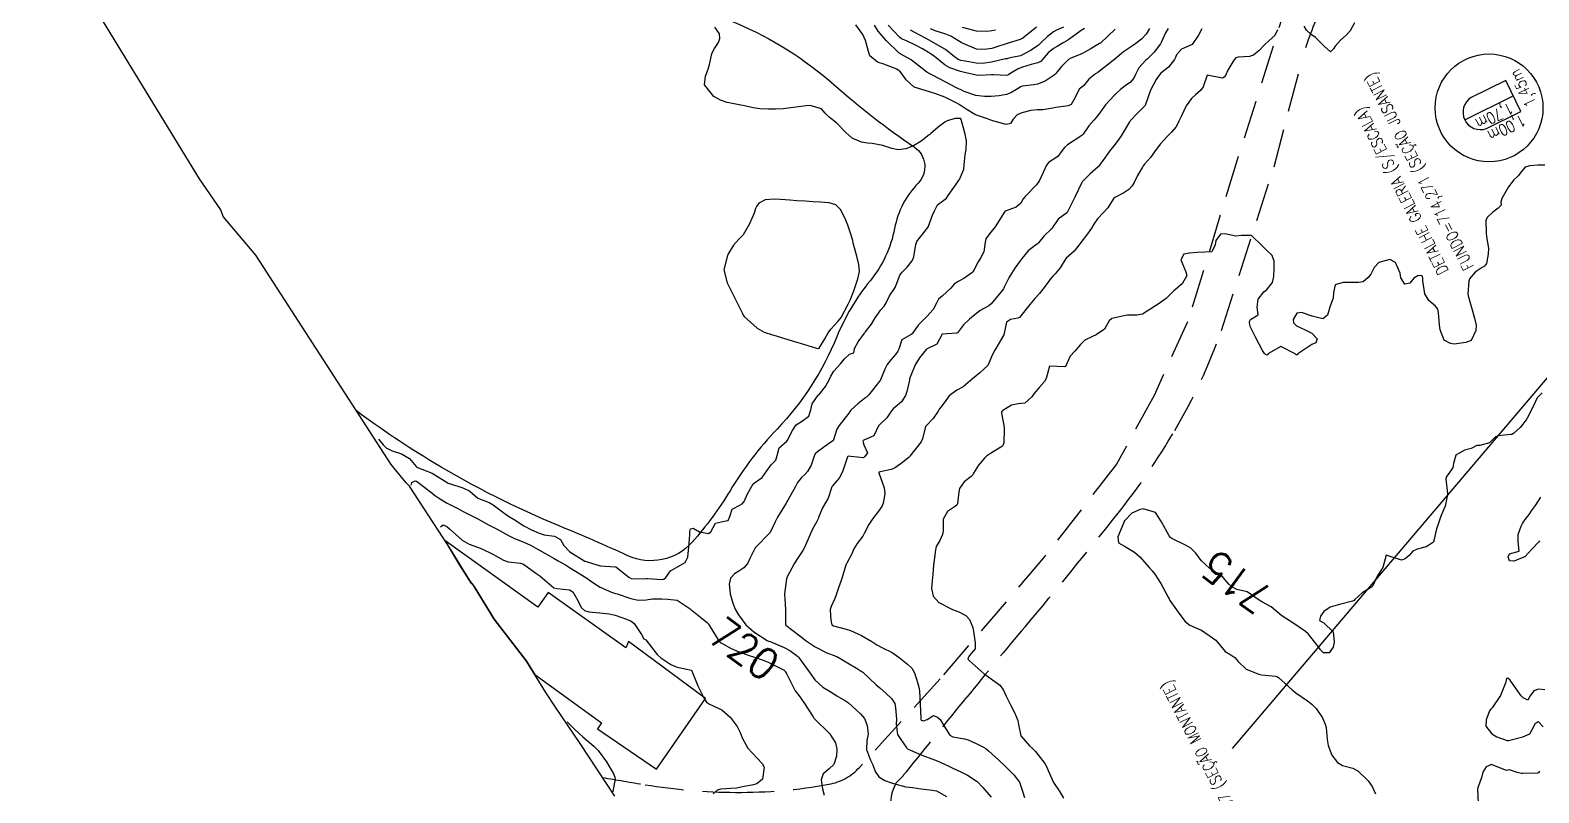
# Model space of a CAD drawing. Header units: metres. Extents: x 298520 to 308411, y 7433745 to 7450750.
# Drawn here: x 304544.3 to 304740.1, y 7439151.6 to 7439250.5 of the extents above; entities that cross this region are included whole.
import ezdxf
from ezdxf.enums import TextEntityAlignment as Align

# ---------------------------------------------------------------- set-up
doc = ezdxf.new("R2010")
doc.units = ezdxf.units.M
doc.header["$LTSCALE"] = 10
doc.linetypes.add('CONTINUO', pattern=[0])
doc.linetypes.add('DASHED', pattern=[0.75, 0.5, -0.25])
for name, color, linetype in [('Area', 45, 'Continuous'), ('Cotas', 45, 'Continuous'), ('Curvas de Nivel 1m', 11, 'Continuous'), ('Curvas de Nivel 5m', 15, 'Continuous'), ('Edificações', 30, 'Continuous'), ('Hidrografia', 140, 'Continuous'), ('TEXTO', 45, 'Continuous'), ('Vias Secundárias', 230, 'DASHED')]:
    doc.layers.add(name, color=color, linetype=linetype)
doc.styles.add('ROMANS', font='romans', dxfattribs={"height": 0.2})
doc.styles.add('Style-STANDARD', font='STANDARD.shx')

msp = doc.modelspace()

# ---------------------------------------------------------------- linework, layer by layer
at = {"layer": 'Area'}
msp.add_polyline3d([(304620.15, 7439151.14, 721.61), (304615.66, 7439157.95, 724.66), (304612.45, 7439162.69, 725.4), (304611.22, 7439164.6, 724.35), (304608.71, 7439168.63, 724.48), (304604.51, 7439174.09, 721.6), (304601.89, 7439178.34, 729.71), (304601.56, 7439178.72, 733.96), (304600.04, 7439181.1, 734.95), (304598.45, 7439183.77, 732.48), (304593.49, 7439191.34, 718.92), (304593.07, 7439191.78, 718.86), (304591.12, 7439194.17, 718.6), (304573.54, 7439221.34, 718.83), (304569.3, 7439226.33, 718.69), (304568.99, 7439227.23, 718.86), (304566.25, 7439231.24, 718.84), (304549.15, 7439259.21, 747.23)], dxfattribs=at)
at = {"layer": 'Curvas de Nivel 1m', "flags": 128}
for points, elevation in [([(304685.14, 7439250.64), (304683.21, 7439248.84), (304683.16, 7439248.8), (304683.12, 7439248.78), (304681.88, 7439248.08), (304681.1, 7439247.65), (304680.58, 7439247.39), (304679.36, 7439246.89), (304679.09, 7439246.73), (304678.15, 7439245.83), (304677.41, 7439244.91), (304677.25, 7439244.73), (304677.07, 7439244.59), (304676.05, 7439243.93), (304675.05, 7439243.51), (304674.56, 7439243.42), (304673.05, 7439243.26), (304672.84, 7439243.17), (304672.55, 7439242.96), (304671.6, 7439242.41), (304671.04, 7439242.2), (304670.06, 7439242.02), (304669.03, 7439241.92), (304668.15, 7439241.9), (304667.03, 7439242.05), (304665.51, 7439242.57), (304665.04, 7439242.81), (304664.88, 7439242.89), (304664.52, 7439243.06), (304663.05, 7439243.82), (304661.51, 7439244.65), (304661.07, 7439244.88), (304660.66, 7439245.1), (304659.09, 7439246.35), (304658.66, 7439246.69), (304657.78, 7439247.14), (304657.1, 7439247.56), (304655.42, 7439249.17), (304655.13, 7439249.47), (304654.34, 7439250.39), (304653.9, 7439251.19)], 721), ([(304681.14, 7439250.73), (304680.74, 7439250.47), (304679.13, 7439249.32), (304678.85, 7439249.16), (304678.37, 7439248.9), (304677.59, 7439248.43), (304677.11, 7439248.13), (304676.45, 7439247.57), (304675.85, 7439246.92), (304675.51, 7439246.51), (304675.09, 7439246.27), (304674.21, 7439246.07), (304673.08, 7439245.74), (304672.52, 7439245.52), (304671.6, 7439244.97), (304671.3, 7439244.75), (304671.07, 7439244.66), (304669.33, 7439244.75), (304669.07, 7439244.75), (304667.46, 7439244.63), (304667.07, 7439244.67), (304665.59, 7439245.04), (304665.07, 7439245.17), (304663.65, 7439245.64), (304663.08, 7439245.98), (304661.66, 7439247.09), (304661.1, 7439247.49), (304660.13, 7439248.09), (304659.12, 7439248.64), (304658.02, 7439249.14), (304657.4, 7439249.42), (304657.13, 7439249.61), (304655.64, 7439251.16)], 722), ([(304716.2, 7439251.49), (304715.65, 7439250.45), (304715.14, 7439249.87), (304714.39, 7439249.21), (304713.72, 7439248.47), (304713.5, 7439248.1), (304713.11, 7439247.73), (304712.23, 7439248.49), (304711.13, 7439249.57), (304710.59, 7439249.96), (304709.96, 7439250.52), (304709.67, 7439251.05)], 717), ([(304589.49, 7439197.45), (304590.09, 7439196.73), (304590.48, 7439196.35), (304591.26, 7439195.93), (304592.47, 7439195.54), (304593.51, 7439194.95), (304594.37, 7439193.89), (304594.45, 7439193.82), (304594.56, 7439193.78), (304596.44, 7439193.05), (304598.38, 7439191.84), (304598.41, 7439191.82), (304598.42, 7439191.81), (304599.91, 7439191.32), (304600.42, 7439191.14), (304601.32, 7439190.72), (304602.4, 7439189.8), (304603.87, 7439189.25), (304604.39, 7439188.93), (304605.95, 7439187.75), (304606.38, 7439187.47), (304607.1, 7439187.01), (304608.36, 7439186.23), (304609.33, 7439185.71), (304610.35, 7439185.26), (304610.98, 7439185.06), (304612.34, 7439184.86), (304613.12, 7439184.45), (304613.53, 7439183.66), (304614.32, 7439182.85), (304616.27, 7439181.63), (304616.3, 7439181.62), (304617.85, 7439181.16), (304618.3, 7439181.01), (304618.93, 7439180.96), (304620.3, 7439180.89), (304621.97, 7439179.56), (304622.28, 7439179.39), (304624.08, 7439179.33), (304624.28, 7439179.36), (304624.44, 7439179.37), (304626.28, 7439179.23), (304626.52, 7439179.27), (304626.8, 7439179.5), (304627.4, 7439180.39), (304628.3, 7439180.89), (304629.3, 7439181.47), (304629.65, 7439182.14), (304629.76, 7439183.47), (304629.9, 7439185.02), (304629.91, 7439185.47), (304630, 7439185.82), (304630.36, 7439185.9), (304631.18, 7439185.45), (304632.35, 7439185.22), (304632.63, 7439185.44), (304633.23, 7439186.56), (304634.37, 7439186.83), (304634.88, 7439186.9), (304635.12, 7439187.4), (304635.42, 7439188.37), (304636.4, 7439188.91), (304636.72, 7439189.06), (304636.97, 7439189.38), (304637.4, 7439190.37), (304637.94, 7439191.37), (304638.14, 7439191.66), (304638.43, 7439191.87), (304639.32, 7439192.48), (304639.92, 7439193.35), (304640.46, 7439194.12), (304641.06, 7439194.74), (304641.25, 7439195.33), (304641.49, 7439196.32), (304642.49, 7439197.2), (304642.6, 7439197.32), (304643.22, 7439198.6), (304643.73, 7439199.3), (304644.53, 7439199.84), (304645.35, 7439200.46), (304645.61, 7439201.28), (304645.78, 7439202.05), (304646.57, 7439203.15), (304646.63, 7439203.21), (304646.68, 7439203.27), (304647.54, 7439204.31), (304648.04, 7439205.26), (304648.2, 7439205.65), (304648.6, 7439206.26), (304649.45, 7439207.24), (304649.97, 7439207.88), (304650.63, 7439208.47), (304651.19, 7439208.66), (304651.29, 7439209.21), (304651.76, 7439210.1), (304652.58, 7439211.2), (304652.61, 7439211.25), (304652.66, 7439211.32), (304653.5, 7439212.37), (304653.97, 7439213.18), (304654.7, 7439214.23), (304655.16, 7439214.71), (304655.41, 7439215.16), (304655.84, 7439216.04), (304656.58, 7439217.15), (304656.63, 7439217.25), (304656.74, 7439217.56), (304657.18, 7439218.72), (304657.48, 7439219.14), (304658.12, 7439219.78), (304658.78, 7439220.59), (304658.99, 7439221.13), (304659.23, 7439222.7), (304659.4, 7439223.12), (304660.83, 7439224.94), (304660.89, 7439225.04), (304660.91, 7439225.1), (304661.43, 7439226.51), (304661.68, 7439227.09), (304662.08, 7439227.87), (304662.87, 7439228.45), (304663.22, 7439228.73), (304663.46, 7439229.07), (304664.69, 7439230.84), (304664.82, 7439231.05), (304664.86, 7439231.1), (304664.9, 7439231.17), (304665.5, 7439232.47), (304665.54, 7439233.04), (304665.64, 7439234.35), (304665.78, 7439235.04), (304665.82, 7439236.18), (304665.67, 7439237.04), (304665.12, 7439238.93), (304665.05, 7439239.05), (304665, 7439239.08), (304664.34, 7439239.06), (304663.3, 7439238.78), (304663, 7439238.57), (304662.16, 7439237.92), (304661.19, 7439237.1), (304661.07, 7439237), (304660.97, 7439236.93), (304659.94, 7439236.13), (304658.96, 7439235.53), (304657.94, 7439235.14), (304656.95, 7439235.01), (304656.15, 7439235.16), (304654.96, 7439235.56), (304653.6, 7439235.83), (304652.96, 7439235.88), (304652.18, 7439235.99), (304650.97, 7439236.52), (304650.16, 7439237.23), (304648.99, 7439238.48), (304647.99, 7439239.26), (304647.49, 7439239.74), (304647.01, 7439240.31), (304645.54, 7439240.76), (304645.02, 7439240.72), (304644.35, 7439240.63), (304643.01, 7439240.46), (304642.01, 7439240.33), (304641.01, 7439240.27), (304640.09, 7439240.27), (304639.01, 7439240.3), (304638.11, 7439240.47), (304637.02, 7439240.72), (304635.42, 7439241.01), (304635.02, 7439241.08), (304634.75, 7439241.15), (304633.88, 7439241.43), (304633.03, 7439241.9), (304631.83, 7439243.45), (304631.95, 7439244.57), (304632.29, 7439245.45), (304632.46, 7439246.06), (304632.78, 7439247.44), (304632.85, 7439247.69), (304633.1, 7439248.13), (304633.63, 7439248.92), (304633.81, 7439249.43), (304633.77, 7439250.07), (304633.14, 7439250.91)], 719), ([(304692.03, 7439250.73), (304691.68, 7439250.19), (304691.12, 7439248.94), (304691.02, 7439248.74), (304690.18, 7439247.68), (304689.29, 7439246.77), (304689.09, 7439246.59), (304688.2, 7439245.66), (304687.79, 7439244.78), (304687.56, 7439244.29), (304687.06, 7439243.75), (304686.49, 7439243.35), (304685.79, 7439242.8), (304685.4, 7439242.45), (304685.04, 7439242.11), (304683.87, 7439240.83), (304683.01, 7439239.64), (304682.67, 7439239.18), (304682.35, 7439238.85), (304681.72, 7439238.13), (304680.98, 7439237.03), (304680.9, 7439236.93), (304680.8, 7439236.86), (304678.96, 7439235.66), (304678.54, 7439235.31), (304678.25, 7439234.9), (304677.7, 7439234.14), (304676.94, 7439233.67), (304676.49, 7439233.36), (304676.17, 7439232.92), (304675.78, 7439232.06), (304675.25, 7439230.93), (304675.11, 7439230.72), (304674.9, 7439230.48), (304673.43, 7439228.95), (304673.2, 7439228.64), (304672.87, 7439228.1), (304672.29, 7439227.54), (304670.85, 7439227.03), (304670.82, 7439227.02), (304670.8, 7439226.98), (304670.74, 7439226.87), (304669.56, 7439225), (304668.82, 7439224.11), (304668.36, 7439223.47), (304668.25, 7439223.02), (304668.06, 7439221.75), (304667.71, 7439221.02), (304667.34, 7439220.46), (304666.77, 7439219.38), (304666.64, 7439219.16), (304666.52, 7439219.03), (304665.48, 7439218.32), (304664.75, 7439217.92), (304664.24, 7439217.56), (304663.79, 7439217.06), (304662.72, 7439216.06), (304662.2, 7439215.61), (304661.94, 7439215.09), (304661.52, 7439214.27), (304660.7, 7439213.36), (304660.4, 7439213.1), (304659.55, 7439212.25), (304658.78, 7439211.13), (304658.66, 7439211.03), (304657.44, 7439210.35), (304657.04, 7439209.15), (304656.93, 7439208.86), (304656.63, 7439208.46), (304656, 7439207.77), (304655.54, 7439207.16), (304655.22, 7439206.55), (304654.67, 7439205.17), (304654.65, 7439205.11), (304654.59, 7439205.02), (304653.13, 7439203.19), (304652.84, 7439202.92), (304652.57, 7439202.72), (304651.7, 7439202.06), (304650.82, 7439201.22), (304650.7, 7439201.06), (304650.54, 7439200.81), (304649.29, 7439199.24), (304649, 7439198.76), (304648.51, 7439197.25), (304648.49, 7439197.22), (304647.32, 7439196.42), (304646.48, 7439195.8), (304646.19, 7439195.56), (304646.04, 7439195.27), (304645.66, 7439194.08), (304645.2, 7439193.28), (304644.84, 7439192.89), (304644.44, 7439192.53), (304643.89, 7439191.84), (304643.62, 7439191.3), (304642.63, 7439189.54), (304642.5, 7439189.32), (304642.4, 7439189.16), (304641.3, 7439187.33), (304640.98, 7439186.73), (304640.35, 7439185.34), (304638.4, 7439183.37), (304638.37, 7439183.33), (304638.33, 7439183.27), (304637.7, 7439181.98), (304637.42, 7439181.38), (304636.94, 7439180.74), (304636.29, 7439180.33), (304635.69, 7439179.99), (304635.2, 7439179.4), (304635.02, 7439178.66), (304635.14, 7439177.4), (304635.47, 7439176.17), (304635.78, 7439175.39), (304636.23, 7439174.64), (304637.18, 7439173.38), (304638.2, 7439172.46), (304639.94, 7439171.34), (304640.11, 7439171.26), (304640.18, 7439171.24), (304640.34, 7439171.18), (304642.17, 7439170.42), (304642.88, 7439170.02), (304643.88, 7439169.29), (304644.03, 7439169.16), (304644.16, 7439169), (304645.42, 7439167.28), (304646.13, 7439166.24), (304647.18, 7439165.26), (304648.11, 7439164.71), (304649.01, 7439164.14), (304650.1, 7439163.48), (304650.51, 7439163.22), (304652.07, 7439161.82), (304652.58, 7439161.19), (304652.94, 7439160.3), (304653.06, 7439159.19), (304652.87, 7439158.36), (304652.86, 7439157.19), (304653.38, 7439155.81), (304653.65, 7439155.18), (304653.98, 7439154.33), (304654.45, 7439153.65), (304655.21, 7439153.16), (304655.97, 7439152.89), (304656.35, 7439152.76), (304657.96, 7439152.33), (304658.83, 7439152.24), (304659.96, 7439152.08), (304661.08, 7439151.97), (304661.95, 7439151.84), (304663.22, 7439151.07)], 719), ([(304696.37, 7439250.68), (304695.94, 7439249.88), (304695.12, 7439248.69), (304693.75, 7439248.08), (304693.1, 7439247.32), (304692.91, 7439246.91), (304692.82, 7439246.72), (304692.08, 7439245.73), (304691.07, 7439244.94), (304690.87, 7439244.74), (304690.46, 7439244.14), (304689.71, 7439242.76), (304689.02, 7439240.77), (304688.05, 7439239.74), (304687.11, 7439238.79), (304687.06, 7439238.73), (304687, 7439238.63), (304686.31, 7439237.47), (304685.91, 7439236.8), (304685.53, 7439236.24), (304684.96, 7439235.54), (304684.39, 7439234.82), (304683.79, 7439233.97), (304682.97, 7439232.84), (304682.92, 7439232.79), (304681.89, 7439231.87), (304680.9, 7439230.91), (304680.86, 7439230.86), (304680.82, 7439230.78), (304679.91, 7439228.87), (304679.57, 7439228.18), (304678.92, 7439226.89), (304678.85, 7439226.82), (304677.74, 7439226), (304677, 7439224.91), (304676.94, 7439224.8), (304676.83, 7439224.7), (304675.91, 7439223.83), (304675.16, 7439222.93), (304674.99, 7439222.75), (304674.81, 7439222.63), (304673.83, 7439221.91), (304673.05, 7439220.96), (304672.78, 7439220.58), (304672.09, 7439219.65), (304671.66, 7439218.97), (304671.33, 7439218.39), (304670.74, 7439217.2), (304670.66, 7439217.05), (304670.62, 7439216.98), (304670.27, 7439216.53), (304669.02, 7439215.01), (304668.71, 7439214.75), (304667.59, 7439214.14), (304666.7, 7439213.4), (304666.5, 7439213.23), (304666.24, 7439213.03), (304665.43, 7439212.29), (304664.67, 7439211.26), (304664.52, 7439211.2), (304662.66, 7439211.08), (304661.97, 7439209.77), (304660.64, 7439209.13), (304660.6, 7439209.1), (304659.71, 7439208.03), (304659.16, 7439207.12), (304658.6, 7439205.71), (304658.45, 7439205.28), (304658.41, 7439205.13), (304658.07, 7439203.64), (304657.91, 7439203.14), (304657.39, 7439202.31), (304656.55, 7439201.59), (304656.31, 7439201.39), (304656.11, 7439201.15), (304655.47, 7439200.22), (304654.52, 7439199.32), (304654.41, 7439199.17), (304653.8, 7439197.89), (304652.5, 7439197.34), (304652.42, 7439197.27), (304652.39, 7439197.2), (304652.49, 7439196.7), (304652.98, 7439195.7), (304652.65, 7439195.2), (304652.47, 7439195.05), (304650.82, 7439195.22), (304650.47, 7439195.24), (304650.44, 7439195.22), (304650.4, 7439195.15), (304649.74, 7439193.23), (304649.29, 7439192.39), (304648.42, 7439191.39), (304648.37, 7439191.3), (304648.35, 7439191.25), (304647.87, 7439189.79), (304647.56, 7439189.26), (304647.12, 7439188.53), (304646.63, 7439187.27), (304646.55, 7439187.1), (304646.38, 7439186.78), (304645.84, 7439185.79), (304645.61, 7439185.28), (304645.24, 7439184.39), (304644.74, 7439183.29), (304644.59, 7439183.03), (304644.32, 7439182.64), (304643.78, 7439181.83), (304643.47, 7439181.3), (304642.54, 7439179.57), (304642.45, 7439179.32), (304642.27, 7439178.05), (304642.19, 7439177.4), (304642.18, 7439177.32), (304642.25, 7439176.78), (304642.35, 7439175.32), (304642.32, 7439173.43), (304642.39, 7439173.32), (304644.19, 7439171.93), (304645.01, 7439171.28), (304646.18, 7439170.51), (304647.68, 7439169.74), (304648.17, 7439169.56), (304648.4, 7439169.48), (304648.98, 7439169.24), (304649.75, 7439168.82), (304650.16, 7439168.56), (304651.75, 7439167.6), (304652.14, 7439167.37), (304652.25, 7439167.3), (304652.37, 7439167.2), (304654.12, 7439165.59), (304654.57, 7439165.17), (304655.4, 7439164.45), (304656.1, 7439163.79), (304656.52, 7439163.15), (304656.62, 7439162.61), (304656.72, 7439161.14), (304656.71, 7439160.49), (304656.86, 7439159.14), (304658.03, 7439157.42), (304658.19, 7439157.29), (304658.56, 7439157.12), (304660.01, 7439156.44), (304661, 7439156.1), (304662, 7439155.71), (304663.44, 7439155.07), (304663.99, 7439154.8), (304665.19, 7439154.24), (304665.98, 7439153.84), (304667.2, 7439153.02), (304667.96, 7439152.26), (304669.03, 7439150.99)], 718), ([(304706.21, 7439250.56), (304705.86, 7439249.84), (304705.13, 7439249.17), (304704.49, 7439248.58), (304703.83, 7439247.87), (304703.1, 7439247.28), (304702.59, 7439247.12), (304701.1, 7439247.03), (304700.8, 7439246.92), (304700.55, 7439246.63), (304699.78, 7439245.34), (304699.45, 7439244.64), (304699.29, 7439244.43), (304699.07, 7439244.32), (304697.07, 7439244.67), (304696.56, 7439243.16), (304696.23, 7439242.68), (304695.58, 7439242.14), (304695.03, 7439241.65), (304694.36, 7439240.7), (304693.73, 7439239.43), (304693.42, 7439238.71), (304693.29, 7439238.43), (304692.99, 7439237.95), (304692.43, 7439237.28), (304691.9, 7439236.73), (304691.45, 7439236.26), (304690.96, 7439235.72), (304690.23, 7439234.75), (304689.7, 7439234), (304688.93, 7439233.15), (304688.76, 7439232.93), (304688.67, 7439232.77), (304688.04, 7439231.65), (304687.58, 7439230.78), (304687.33, 7439230.35), (304686.89, 7439229.86), (304686.27, 7439229.41), (304685.1, 7439228.81), (304684.96, 7439228.73), (304684.88, 7439228.61), (304684.2, 7439227.48), (304683.58, 7439226.83), (304682.85, 7439226.05), (304682.35, 7439225.34), (304682.04, 7439224.85), (304681.56, 7439224.11), (304680.82, 7439223.16), (304680.6, 7439222.86), (304679.82, 7439221.85), (304678.78, 7439220.95), (304678.75, 7439220.92), (304678.74, 7439220.89), (304678, 7439219.67), (304677.33, 7439218.9), (304677.05, 7439218.62), (304676.75, 7439218.26), (304676.17, 7439217.48), (304675.75, 7439216.92), (304675.3, 7439216.35), (304674.72, 7439215.72), (304674.04, 7439214.94), (304672.7, 7439213.25), (304672.51, 7439213.15), (304671.56, 7439212.97), (304671.01, 7439212.65), (304670.66, 7439210.98), (304669.49, 7439209), (304669.21, 7439208.43), (304668.61, 7439207.01), (304667.55, 7439206.07), (304666.6, 7439205.3), (304666.44, 7439205.18), (304666.3, 7439205.03), (304665.4, 7439204.23), (304664.58, 7439203.8), (304663.6, 7439203.06), (304663.14, 7439202.49), (304662.55, 7439201.64), (304662.3, 7439201.33), (304662.13, 7439201.08), (304661.49, 7439200.13), (304660.52, 7439199.1), (304660.12, 7439197.48), (304659.93, 7439197.11), (304658.47, 7439195.23), (304658.43, 7439195.17), (304658.39, 7439195.13), (304657.33, 7439194.28), (304656.46, 7439193.7), (304656.07, 7439193.54), (304654.45, 7439193.19), (304654.44, 7439193.17), (304654.45, 7439193.08), (304655.13, 7439191.16), (304655.22, 7439190.36), (304655.02, 7439189.16), (304654.83, 7439188.73), (304654.39, 7439188.13), (304653.65, 7439187.18), (304653.16, 7439186.4), (304652.56, 7439185.2), (304652.35, 7439184.86), (304651.63, 7439183.92), (304651.22, 7439183.21), (304650.95, 7439182.59), (304650.31, 7439181.37), (304650.25, 7439181.27), (304650.22, 7439181.22), (304650.17, 7439181.09), (304649.6, 7439179.23), (304649.22, 7439178.18), (304648.89, 7439177.24), (304648.73, 7439176.77), (304648.24, 7439175.74), (304648.11, 7439175.37), (304648.11, 7439175.25), (304648.22, 7439173.98), (304648.34, 7439173.38), (304648.58, 7439173.24), (304650.21, 7439172.82), (304650.78, 7439172.64), (304652.19, 7439172), (304653.54, 7439171.18), (304653.93, 7439170.92), (304654.18, 7439170.78), (304654.93, 7439170.4), (304656.17, 7439169.76), (304657.09, 7439169.14), (304658.15, 7439168.28), (304658.75, 7439167.72), (304659.1, 7439167.12), (304659.49, 7439165.74), (304659.68, 7439165.11), (304659.74, 7439164.74), (304659.82, 7439163.1), (304659.91, 7439161.26), (304659.91, 7439161.1), (304659.94, 7439160.98), (304660.06, 7439160.94), (304660.24, 7439160.92), (304660.71, 7439161.09), (304661.55, 7439161.6), (304662.07, 7439161.4), (304662.39, 7439161.08), (304662.91, 7439160.22), (304663.67, 7439159.06), (304664.04, 7439158.84), (304665.57, 7439158.57), (304666.04, 7439158.45), (304667.09, 7439157.96), (304668.03, 7439157.5), (304668.33, 7439157.31), (304668.67, 7439157), (304670.01, 7439155.79), (304670.88, 7439154.97), (304671.98, 7439153.89), (304672.71, 7439152.95), (304673.12, 7439151.78), (304673.37, 7439150.95)], 717), ([(304678.43, 7439250.9), (304677.53, 7439250.52), (304677.14, 7439250.31), (304676.33, 7439249.72), (304675.53, 7439248.93), (304675.32, 7439248.72), (304675.12, 7439248.55), (304674.15, 7439247.91), (304673.1, 7439247.31), (304672.85, 7439247.21), (304671.73, 7439246.97), (304671.21, 7439246.86), (304671.09, 7439246.83), (304670.9, 7439246.79), (304669.09, 7439246.39), (304667.89, 7439246.22), (304667.09, 7439246.24), (304665.65, 7439246.49), (304665.09, 7439246.6), (304664.76, 7439246.73), (304664.29, 7439247.06), (304663.11, 7439248), (304661.2, 7439249.1), (304661.12, 7439249.14), (304661.06, 7439249.17), (304659.13, 7439250.21), (304658.55, 7439250.54)], 723), ([(304674.94, 7439250.93), (304673.13, 7439249.48), (304672.79, 7439249.3), (304671.69, 7439248.97), (304671.25, 7439248.85), (304671.12, 7439248.81), (304669.76, 7439248.35), (304669.11, 7439248.17), (304668.13, 7439248), (304667.11, 7439248.07), (304665.38, 7439248.78), (304665.12, 7439248.93), (304664.94, 7439249.05), (304663.79, 7439249.73), (304663.13, 7439250), (304661.78, 7439250.45), (304661.14, 7439250.71)], 724), ([(304740.94, 7439233.02), (304740.06, 7439233.03), (304738.93, 7439232.92), (304738.37, 7439232.74), (304737.9, 7439232.18), (304737.47, 7439231.63), (304736.91, 7439231.12), (304736.21, 7439230.2), (304735.35, 7439228.68), (304735.23, 7439228.21), (304735.26, 7439227.83), (304734.87, 7439227.42), (304734.17, 7439226.92), (304733.44, 7439226.23), (304733.26, 7439225.82), (304733.29, 7439224.24), (304733.36, 7439223.7), (304733.6, 7439222.23), (304733.58, 7439221.45), (304733.35, 7439220.23), (304733.09, 7439219.92), (304732.78, 7439219.72), (304731.88, 7439219.14), (304731.13, 7439218.26), (304731.04, 7439217.98), (304730.92, 7439216.26), (304730.95, 7439216.04), (304731.48, 7439214.25), (304731.81, 7439213.14), (304732, 7439212.25), (304731.98, 7439211.55), (304731.34, 7439210.26), (304730.66, 7439210), (304729.15, 7439209.8), (304728.66, 7439209.85), (304727.84, 7439210.3), (304727.34, 7439211.64), (304727.26, 7439212.3), (304727.13, 7439213.88), (304727.04, 7439214.31), (304726.72, 7439214.72), (304725.84, 7439215.44), (304725.36, 7439216.33), (304725.1, 7439217.99), (304725.08, 7439218.34), (304725.02, 7439218.59), (304724.77, 7439218.69), (304724.45, 7439218.65), (304723.93, 7439218.35), (304723.4, 7439217.71), (304722.75, 7439217.57), (304722.24, 7439218.37), (304722.15, 7439218.98), (304721.55, 7439220.37), (304720.79, 7439220.78), (304719.37, 7439220.4), (304718.78, 7439219.73), (304718.32, 7439218.86), (304718, 7439218.42), (304717.33, 7439217.85), (304716.75, 7439217.78), (304715.4, 7439217.8), (304714.75, 7439217.79), (304713.71, 7439217.5), (304713.49, 7439216.47), (304713.45, 7439215.75), (304712.97, 7439214.48), (304712.9, 7439214.29), (304712.7, 7439213.56), (304712.11, 7439213.07), (304710.7, 7439213.41), (304709.32, 7439213.91), (304708.7, 7439213.8), (304708.24, 7439212.98), (304708.28, 7439212.53), (304708.68, 7439212.17), (304709.81, 7439211.65), (304710.67, 7439211.19), (304711.35, 7439210.49), (304711.18, 7439209.97), (304710.66, 7439209.73), (304708.87, 7439208.53), (304708.75, 7439208.42), (304708.64, 7439208.42), (304708.49, 7439208.53), (304706.65, 7439209.48), (304705.06, 7439208.57), (304704.88, 7439208.34), (304704.64, 7439208.45), (304704.53, 7439208.58), (304704.28, 7439208.95), (304703.38, 7439210.59), (304702.68, 7439212.06), (304702.59, 7439212.6), (304702.59, 7439212.71), (304702.7, 7439213), (304703.72, 7439213.58), (304703.59, 7439214.59), (304703.68, 7439215.64), (304704.45, 7439216.58), (304704.63, 7439216.69), (304704.74, 7439216.76), (304705.55, 7439217.77), (304705.73, 7439218.57), (304705.8, 7439219.59), (304705.8, 7439220.56), (304705.5, 7439221.28), (304704.8, 7439221.98), (304704.17, 7439222.59), (304702.82, 7439223.9), (304701.54, 7439223.9), (304700.82, 7439223.8), (304699.36, 7439224.11), (304698.82, 7439224.05), (304698.21, 7439223.25), (304698.12, 7439222.66), (304697.68, 7439221.78), (304696.79, 7439221.73), (304695.78, 7439221.67), (304694.79, 7439221.57), (304694.04, 7439221.46), (304693.67, 7439220.71), (304694.31, 7439219.16), (304694.43, 7439218.7), (304693.85, 7439217.61), (304692.73, 7439216.72), (304691.77, 7439215.69), (304690.72, 7439214.99), (304690.38, 7439214.75), (304688.7, 7439213.67), (304687.95, 7439213.53), (304686.7, 7439213.53), (304686.07, 7439213.43), (304684.7, 7439213.12), (304684.35, 7439212.82), (304683.76, 7439211.74), (304682.67, 7439210.98), (304682.57, 7439210.94), (304682.29, 7439210.84), (304681.19, 7439210.32), (304680.65, 7439209.76), (304679.89, 7439208.87), (304679.31, 7439208.21), (304678.69, 7439206.89), (304678.61, 7439206.83), (304676.61, 7439206.91), (304676.19, 7439205.32), (304675.96, 7439204.92), (304675.31, 7439204.2), (304674.58, 7439203.34), (304674.32, 7439202.93), (304673.4, 7439202.11), (304672.56, 7439202.05), (304671.67, 7439201.85), (304670.55, 7439201.19), (304670.44, 7439201.09), (304670.39, 7439200.98), (304670.37, 7439200.81), (304670.53, 7439199.91), (304670.72, 7439198.98), (304670.74, 7439198.75), (304670.67, 7439196.98), (304670.64, 7439196.83), (304670.49, 7439196.54), (304669.29, 7439195.8), (304668.48, 7439195.28), (304668.32, 7439195.16), (304668.18, 7439195.01), (304667.39, 7439194.09), (304666.75, 7439193.03), (304666.65, 7439192.83), (304666.45, 7439192.62), (304665.54, 7439191.93), (304664.94, 7439191.04), (304664.84, 7439190.63), (304664.68, 7439189.05), (304664.58, 7439188.87), (304664.4, 7439188.74), (304663.37, 7439188.08), (304662.81, 7439187.07), (304662.78, 7439185.5), (304662.7, 7439185.07), (304662.35, 7439184.29), (304661.91, 7439183.51), (304661.82, 7439183.09), (304661.64, 7439181.76), (304661.54, 7439181.09), (304661.46, 7439179.92), (304661.37, 7439179.09), (304661.27, 7439178.09), (304661.52, 7439177.09), (304662.25, 7439176.24), (304663.93, 7439175.38), (304664.24, 7439175.27), (304664.84, 7439175.05), (304665.76, 7439174.56), (304666.22, 7439174.06), (304666.65, 7439173.03), (304666.73, 7439172.5), (304666.94, 7439171.02), (304666.96, 7439170.24), (304666.17, 7439169.36), (304666.03, 7439169.03), (304666.02, 7439168.89), (304666.16, 7439168.74), (304668.14, 7439167.01), (304670.12, 7439165.56), (304670.59, 7439164.98), (304670.98, 7439164.1), (304671.54, 7439162.97), (304672.08, 7439162), (304672.51, 7439160.96), (304672.59, 7439160.42), (304672.9, 7439158.95), (304674.03, 7439157.65), (304674.41, 7439157.32), (304674.78, 7439156.93), (304676, 7439155.37), (304676.25, 7439154.91), (304676.43, 7439154.47), (304677.12, 7439152.9), (304677.96, 7439151.71), (304678.41, 7439150.88)], 716), ([(304597.53, 7439186.1), (304597.87, 7439186.34), (304598.36, 7439186.13), (304598.7, 7439185.84), (304600.34, 7439184.35), (304601.26, 7439183.81), (304602.33, 7439183.45), (304602.89, 7439183.23), (304604.31, 7439182.53), (304605.73, 7439181.76), (304606.3, 7439181.52), (304607.94, 7439181.36), (304608.3, 7439181.25), (304609.92, 7439180.07), (304610.28, 7439179.8), (304610.41, 7439179.7), (304612.27, 7439178.18), (304612.65, 7439178.06), (304614.27, 7439177.92), (304614.73, 7439177.65), (304615.38, 7439176.51), (304615.8, 7439175.63), (304616.23, 7439175.22), (304616.78, 7439175.07), (304618.23, 7439174.94), (304619.44, 7439174.81), (304620.22, 7439174.62), (304621.7, 7439174.08), (304622.22, 7439173.87), (304622.42, 7439173.76), (304622.66, 7439173.55), (304623.63, 7439172.1), (304623.95, 7439171.53), (304624.12, 7439171.47), (304624.18, 7439171.43), (304625.68, 7439169.51), (304626.16, 7439169.06), (304627.43, 7439168.22), (304628.15, 7439167.9), (304628.48, 7439167.82), (304630.14, 7439167.46), (304630.93, 7439165.45), (304631.81, 7439163.73), (304631.98, 7439163.44), (304632.09, 7439163.31), (304632.45, 7439163.07), (304634.08, 7439162.33), (304635.13, 7439161.4), (304636.05, 7439160.15), (304636.43, 7439159.39), (304636.7, 7439158.72), (304637.45, 7439157.38), (304638.01, 7439156.74), (304639.32, 7439155.35), (304639.54, 7439154.9), (304639.34, 7439153.35), (304638.61, 7439152.71), (304637.96, 7439152.54), (304636.96, 7439152.37), (304635.95, 7439152.18), (304635.24, 7439152.11), (304633.95, 7439152.03), (304633.47, 7439151.9), (304632.92, 7439151.43)], 721), ([(304740.91, 7439164.92), (304740.12, 7439165.02), (304739.49, 7439164.78), (304739.01, 7439164.16), (304738.7, 7439163.57), (304738.11, 7439163.9), (304737.83, 7439164.17), (304737.12, 7439165.18), (304736.44, 7439166.19), (304736.14, 7439166.44), (304735.93, 7439166.4), (304735.9, 7439166.19), (304735.87, 7439165.93), (304735.18, 7439164.2), (304734.1, 7439162.61), (304733.9, 7439162.42), (304733.74, 7439162.22), (304733.29, 7439161.02), (304733.26, 7439160.23), (304734.05, 7439159.24), (304734.67, 7439158.83), (304736.04, 7439158.37), (304736.21, 7439158.36), (304738.05, 7439158.83), (304738.99, 7439159.23), (304739.51, 7439160.16), (304739.68, 7439160.54), (304740.07, 7439160.84), (304740.7, 7439160.14)], 714), ([(304613.97, 7439160.79), (304614.98, 7439159.77), (304616.03, 7439158.81), (304617.46, 7439157.62), (304618.01, 7439157.07), (304619.09, 7439155.59), (304619.98, 7439154.01), (304620.18, 7439153.58), (304620.21, 7439153.34), (304619.96, 7439151.98), (304619.89, 7439151.71), (304619.87, 7439151.71)], 722), ([(304740.23, 7439154.38), (304740.12, 7439154.15), (304739.99, 7439154.12), (304738.08, 7439154.08), (304737.99, 7439154.07), (304737.89, 7439154.07), (304737.33, 7439154.18), (304736.33, 7439154.53), (304736, 7439154.48), (304735.59, 7439154.61), (304734, 7439155.25), (304733.29, 7439154.94), (304732.88, 7439154.23), (304732.69, 7439153.53), (304732.22, 7439152.24), (304732.19, 7439152.02), (304732.26, 7439150.24)], 714)]:
    msp.add_lwpolyline(points, dxfattribs=dict(at, elevation=elevation))
at = {"layer": 'Curvas de Nivel 1m', "elevation": 718, "flags": 128}
msp.add_lwpolyline([(304648.86, 7439227.85), (304648.01, 7439228.11), (304646.87, 7439228.19), (304645.9, 7439228.25), (304644.87, 7439228.32), (304643.78, 7439228.4), (304642.87, 7439228.46), (304641.66, 7439228.55), (304640.87, 7439228.6), (304639.7, 7439228.53), (304638.86, 7439228.08), (304638.57, 7439227.65), (304638.45, 7439227.37), (304638.24, 7439226.77), (304637.66, 7439225.38), (304636.82, 7439223.99), (304636.54, 7439223.66), (304636.27, 7439223.4), (304635.59, 7439222.62), (304634.85, 7439221.41), (304634.82, 7439221.37), (304634.78, 7439221.28), (304634.33, 7439219.42), (304634.74, 7439217.74), (304634.91, 7439217.41), (304635.08, 7439217.05), (304635.91, 7439215.4), (304636.7, 7439213.84), (304636.85, 7439213.54), (304636.96, 7439213.39), (304638.67, 7439211.85), (304639.58, 7439211.35), (304640.66, 7439211.01), (304641.12, 7439210.87), (304642.65, 7439210.4), (304643.49, 7439210.15), (304644.65, 7439209.79), (304646.36, 7439209.27), (304646.64, 7439209.21), (304646.68, 7439209.23), (304646.71, 7439209.27), (304647.43, 7439210.49), (304647.89, 7439211.26), (304648.21, 7439211.72), (304648.68, 7439212.24), (304649.18, 7439212.75), (304649.54, 7439213.24), (304650.46, 7439214.98), (304650.59, 7439215.22), (304650.72, 7439215.51), (304651.22, 7439216.72), (304651.39, 7439217.21), (304651.72, 7439218.24), (304651.94, 7439219.21), (304651.87, 7439220.11), (304651.58, 7439221.21), (304651.13, 7439222.9), (304651.05, 7439223.22), (304650.82, 7439224.05), (304650.44, 7439225.22), (304650.18, 7439225.89), (304649.5, 7439227.23)], close=True, dxfattribs=at)
at = {"layer": 'Curvas de Nivel 5m', "flags": 128}
for points, elevation in [([(304689.6, 7439250.76), (304689.14, 7439250.03), (304688.54, 7439249.36), (304687.8, 7439248.78), (304687.4, 7439248.51), (304687.12, 7439248.33), (304686.21, 7439247.7), (304685.14, 7439246.81), (304685.12, 7439246.78), (304685.09, 7439246.76), (304684.86, 7439246.58), (304683.08, 7439245.2), (304682.87, 7439245.05), (304682.56, 7439244.85), (304681.73, 7439244.18), (304681.05, 7439243.37), (304680.79, 7439243.12), (304680.48, 7439242.87), (304679.96, 7439241.8), (304679.42, 7439240.88), (304679.02, 7439240.7), (304677.44, 7439240.48), (304677.02, 7439240.39), (304675.74, 7439240.2), (304675.02, 7439240.19), (304674.18, 7439240.11), (304673.01, 7439239.82), (304672.43, 7439239.54), (304671.89, 7439238.97), (304671.54, 7439238.43), (304670.99, 7439238.29), (304669.24, 7439238.77), (304669, 7439238.86), (304668.54, 7439239.01), (304667.01, 7439239.56), (304665.77, 7439240.29), (304665.02, 7439240.81), (304664.87, 7439240.9), (304664.56, 7439241.06), (304663.54, 7439241.59), (304663.03, 7439241.82), (304661.87, 7439242.26), (304661.04, 7439242.51), (304659.05, 7439243.12), (304657.99, 7439244.07), (304657.2, 7439245.15), (304657.14, 7439245.22), (304657.07, 7439245.27), (304656.78, 7439245.45), (304655.08, 7439246.11), (304654.28, 7439246.38), (304653.3, 7439247.2), (304653.1, 7439247.78), (304652.73, 7439249.2), (304652.37, 7439249.97), (304651.48, 7439251.22)], 720), ([(304669.59, 7439250.54), (304669.14, 7439250.44), (304668.47, 7439250.34), (304667.14, 7439250.4), (304665.31, 7439250.88)], 725), ([(304740.58, 7439203.46), (304739.92, 7439202.81), (304739.61, 7439202.16), (304739.27, 7439201.45), (304738.61, 7439200.17), (304738.59, 7439200.12), (304738.54, 7439200.01), (304737.72, 7439198.99), (304736.87, 7439198.19), (304736.65, 7439198.06), (304736.52, 7439198.04), (304734.85, 7439197.89), (304734.52, 7439197.74), (304733.75, 7439196.98), (304732.5, 7439196.65), (304732.1, 7439196.64), (304731.34, 7439196.26), (304730.49, 7439196.03), (304729.36, 7439195.4), (304729.08, 7439194.28), (304728.96, 7439193.8), (304728.46, 7439193.02), (304728.15, 7439192.6), (304728.06, 7439192.29), (304728.3, 7439190.42), (304728.29, 7439190.29), (304727.96, 7439188.74), (304727.78, 7439188.3), (304727.36, 7439187.33), (304727.02, 7439186.3), (304726.86, 7439185.81), (304726.53, 7439184.31), (304726.49, 7439184.18), (304726.35, 7439184.01), (304725.51, 7439183.49), (304724.34, 7439183.17), (304723.77, 7439182.91), (304723.29, 7439182.35), (304722.77, 7439181.91), (304722.32, 7439181.74), (304720.33, 7439182.39), (304719.89, 7439180.82), (304719.64, 7439180.4), (304719.11, 7439179.59), (304718.58, 7439178.41), (304718.43, 7439178.26), (304718.28, 7439178.17), (304717.19, 7439177.5), (304716.26, 7439176.63), (304716.15, 7439176.53), (304715.96, 7439176.43), (304714.25, 7439175.98), (304713.04, 7439175.67), (304712.24, 7439175.11), (304711.81, 7439174.49), (304711.67, 7439173.93), (304712.22, 7439173.61), (304713.43, 7439172.47), (304713.56, 7439171.1), (304713.42, 7439170.47), (304712.92, 7439169.73), (304712.18, 7439169.74), (304711.8, 7439170.11), (304711.53, 7439170.49), (304710.21, 7439172.18), (304709.86, 7439172.51), (304708.22, 7439173.62), (304706.77, 7439174.54), (304706.24, 7439174.98), (304705.38, 7439175.69), (304704.25, 7439176.32), (304703.83, 7439176.58), (304702.27, 7439177.64), (304700.94, 7439177.95), (304700.28, 7439178.28), (304699.88, 7439178.63), (304699.16, 7439179.51), (304698.3, 7439180.13), (304697.43, 7439180.66), (304696.32, 7439181.73), (304695.59, 7439182.68), (304694.96, 7439183.32), (304694.34, 7439183.66), (304692.5, 7439184.57), (304692.35, 7439184.66), (304692.29, 7439184.72), (304692.15, 7439184.93), (304691.14, 7439186.73), (304690.39, 7439187.95), (304688.76, 7439188.4), (304688.4, 7439188.35), (304687.3, 7439187.87), (304686.37, 7439186.92), (304686.32, 7439186.85), (304686.29, 7439186.79), (304686.24, 7439186.66), (304685.47, 7439184.8), (304685.57, 7439184.02), (304686.34, 7439183.57), (304687.64, 7439182.78), (304688.32, 7439182.17), (304689.59, 7439180.75), (304689.93, 7439180.37), (304690.29, 7439179.94), (304691.05, 7439178.73), (304692.03, 7439176.94), (304692.15, 7439176.72), (304692.25, 7439176.52), (304693.52, 7439174.71), (304694.22, 7439173.81), (304694.84, 7439173.31), (304696.21, 7439172.73), (304696.35, 7439172.67), (304698.19, 7439171.36), (304698.83, 7439170.64), (304699.43, 7439169.89), (304700.17, 7439169.45), (304700.68, 7439169.13), (304701.09, 7439168.62), (304702.15, 7439167.62), (304703.78, 7439166.94), (304704.14, 7439166.88), (304705.99, 7439166.69), (304706.13, 7439166.67), (304706.34, 7439166.55), (304708.12, 7439164.92), (304708.6, 7439164.53), (304710.1, 7439163.48), (304710.66, 7439163.06), (304711.24, 7439162.49), (304712.07, 7439161.28), (304712.42, 7439160.48), (304712.51, 7439160.02), (304712.65, 7439158.47), (304712.81, 7439157.69), (304713.27, 7439156.47), (304714, 7439155.48), (304714.66, 7439155.11), (304716, 7439154.77), (304716.66, 7439154.42), (304717.98, 7439153.11), (304718.52, 7439152.4), (304718.92, 7439151.44)], 715), ([(304593.72, 7439191.5), (304593.8, 7439191.85), (304594.26, 7439192.06), (304594.42, 7439192), (304594.6, 7439191.89), (304596.41, 7439190.48), (304596.76, 7439190.21), (304597.26, 7439189.86), (304597.95, 7439189.4), (304598.4, 7439189.15), (304599.77, 7439188.44), (304600.39, 7439188.12), (304600.58, 7439188.01), (304600.99, 7439187.81), (304602.37, 7439187.1), (304603.78, 7439186.36), (304604.36, 7439186.05), (304604.9, 7439185.76), (304606.35, 7439184.97), (304607.16, 7439184.56), (304608.34, 7439184.08), (304609.2, 7439183.71), (304610.32, 7439183.09), (304611.69, 7439182.31), (304612.31, 7439181.97), (304612.83, 7439181.67), (304613.76, 7439181.13), (304614.29, 7439180.82), (304616.19, 7439179.63), (304616.28, 7439179.57), (304617.43, 7439178.77), (304618.27, 7439178.24), (304619.75, 7439177.59), (304620.26, 7439177.43), (304620.47, 7439177.37), (304622.25, 7439176.77), (304623.22, 7439176.58), (304624.25, 7439176.6), (304625.06, 7439176.72), (304626.25, 7439176.75), (304627.05, 7439176.7), (304628.25, 7439176.57), (304629.95, 7439175.46), (304630.1, 7439175.33), (304630.23, 7439175.22), (304631.31, 7439174.36), (304632.21, 7439173.61), (304632.3, 7439173.52), (304632.34, 7439173.44), (304632.54, 7439173.1), (304633.58, 7439171.42), (304633.86, 7439171.09), (304634.18, 7439170.88), (304635.27, 7439170.3), (304636.17, 7439169.89), (304637.61, 7439169.38), (304638.16, 7439169.2), (304639.54, 7439168.73), (304640.15, 7439168.47), (304641.81, 7439167.66), (304642.14, 7439167.48), (304642.23, 7439167.4), (304642.29, 7439167.32), (304642.51, 7439166.95), (304643.32, 7439165.3), (304643.6, 7439164.79), (304644.1, 7439164.13), (304644.73, 7439163.28), (304645.93, 7439161.41), (304646.01, 7439161.27), (304646.06, 7439161.2), (304648.04, 7439159.25), (304648.82, 7439158.03), (304649.01, 7439157.24), (304648.94, 7439156.31), (304648.6, 7439155.24), (304647.99, 7439154.67), (304647.2, 7439154.04), (304646.97, 7439153.26), (304647.14, 7439152.07), (304647.33, 7439151.26)], 720), ([(304740.24, 7439184.26), (304740.14, 7439184.15), (304739.27, 7439183.23), (304738.33, 7439182.17), (304736.88, 7439181.62), (304736.33, 7439181.68), (304736.17, 7439182.19), (304736.34, 7439182.56), (304737.6, 7439182.92), (304737.48, 7439184.18), (304737.46, 7439185.08), (304737.85, 7439186.18), (304738.04, 7439186.51), (304738.39, 7439187.03), (304738.88, 7439187.68), (304739.2, 7439188.16), (304739.72, 7439188.85), (304740.42, 7439189.95)], 715)]:
    msp.add_lwpolyline(points, dxfattribs=dict(at, elevation=elevation))
at = {"layer": 'Edificações', "elevation": 724.43}
msp.add_lwpolyline([(304609.78, 7439166.9), (304618.44, 7439160.65), (304617.9, 7439159.85), (304625.59, 7439154.63), (304631.94, 7439163.82), (304621.96, 7439171.18), (304621.59, 7439170.38), (304611.5, 7439177.57), (304610.16, 7439175.65), (304598.09, 7439184.31), (304601.3, 7439179.13), (304601.89, 7439178.34), (304604.51, 7439174.09), (304605.37, 7439172.98), (304608.71, 7439168.63), (304609.78, 7439166.9)], dxfattribs=at)
at = {"layer": 'Hidrografia', "elevation": 724.13}
msp.add_lwpolyline([(304544.25, 7439265.98), (304566.83, 7439264.82, -0.021254), (304597.92, 7439261.89, -0.06608), (304635.95, 7439251.43, -0.080665), (304648.62, 7439243.46, 0.031069), (304659.07, 7439235.35, -0.466452), (304659.54, 7439230.66, 0.147609), (304656.49, 7439224.8, -0.125268), (304653.32, 7439218.01, 0.07406), (304648.98, 7439210.72, -0.092855), (304641.24, 7439198.77, 0.054138), (304635.13, 7439190.76, -0.045992), (304630.2, 7439184.09, -0.328776), (304621.87, 7439182.33, 0.009059), (304612.96, 7439186.2, -0.037488), (304596.65, 7439194.4, -0.024713), (304586.62, 7439201.12, -3.018599)], format="xyb", dxfattribs=at)
at = {"layer": 'TEXTO', "linetype": 'CONTINUO'}
for points in [[(304774.23, 7439244.26, 0), (304700.33, 7439157.31, 0)], [(304733.33, 7439237.76, 0), (304737.82, 7439239.97, 0), (304735.84, 7439244.01, 0), (304731.35, 7439241.8, 0)], [(304730.52, 7439238.89, 0), (304736.83, 7439241.99, 0)]]:
    msp.add_polyline3d(points, dxfattribs=at)
msp.add_circle((304733.68, 7439240.44), 7, dxfattribs=at)
msp.add_arc((304732.55, 7439239.88), 2.26, 122.0254, 290.2562, dxfattribs=at)
at = {"layer": 'Vias Secundárias'}
for points in [[(304734.79, 7439277.6), (304723.16, 7439271.73, 0.09094), (304715.34, 7439265.79, 0.0121), (304710.42, 7439260.14, 0.093919), (304707.9, 7439255.59), (304700.98, 7439233.69), (304694.54, 7439212.67), (304690.19, 7439203.13), (304685.32, 7439194.22), (304675.84, 7439182.07), (304662.42, 7439166.35), (304651.94, 7439154.87, -0.164503), (304647.96, 7439152.67, -0.046338), (304635.85, 7439151.62, -0.039037), (304624.12, 7439152.62, -0.002427), (304618.56, 7439153.56, 1.204139)], [(304664.67, 7439043.89), (304666.2, 7439045.05, 0.149213), (304667.99, 7439047.55, 0.083454), (304668.8, 7439052.59, 0.004563), (304668.69, 7439059.57), (304667.66, 7439077.88), (304667.17, 7439097.08, 0.016543), (304666.3, 7439111.86, 0.000064), (304665.05, 7439125.45, 0.068641), (304662.45, 7439136.63, 0.073422), (304658.27, 7439144.06, -0.083421), (304656.26, 7439147.79, -0.209879), (304656.71, 7439152.88, 0.03092), (304658.02, 7439154.29, 0.000431), (304665.87, 7439163.97, -0.005092), (304673.47, 7439173.16, 0.007577), (304685.52, 7439187.87, 0.034906), (304692.87, 7439198.57, 0.047001), (304698.94, 7439211.56), (304705.76, 7439232.78), (304709.32, 7439246.42, -0.047734), (304711.68, 7439252.86, -0.037456)]]:
    msp.add_lwpolyline(points, format="xyb", dxfattribs=at)

# ---------------------------------------------------------------- texts
at = {"layer": 'Cotas', "style": 'Style-STANDARD'}
for s, rotation, p in [('715', 143.7749, (304700.86, 7439178.92, 715)), ('720', 323.6229, (304636.95, 7439170.24, 720))]:
    msp.add_text(s, height=4, rotation=rotation, dxfattribs=at).set_placement(p, align=Align.MIDDLE_CENTER)
at = {"layer": 'TEXTO', "style": 'ROMANS', "width": 0.8}
for s, rotation, p in [('1,45m', 116.1408, (304739.83, 7439241.02)), ('FUNDO=714,271 (SEÇÃO JUSANTE)', 117.0506, (304731.76, 7439219.85)), ('DETALHE GALERIA (S/ESCALA)', 117.0506, (304728.47, 7439219.28)), ('1,70m', 206.1408, (304736.37, 7439241.17)), ('1,00m', 206.1408, (304737.96, 7439239.62)), ('FUNDO=714,157 (SEÇÃO MONTANTE)', 117.0506, (304705.88, 7439139.78))]:
    msp.add_text(s, height=1.5, rotation=rotation, dxfattribs=at).set_placement(p)

doc.saveas('drawing.dxf')
